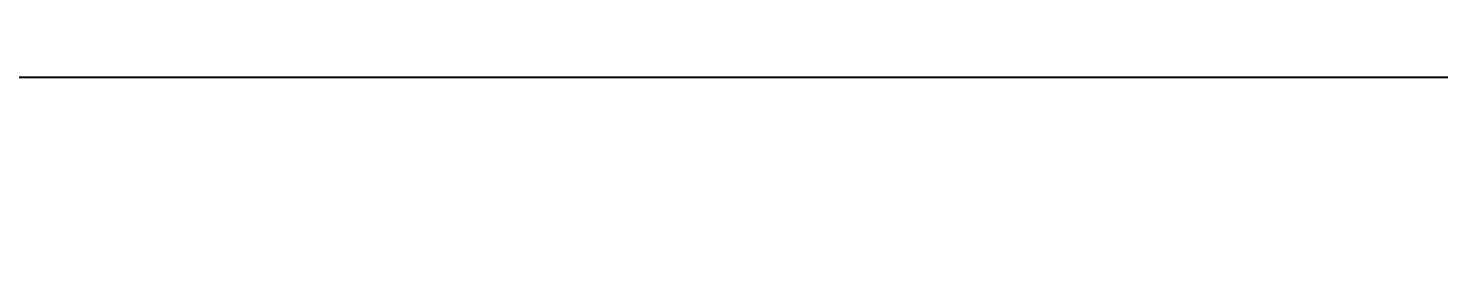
# Model space of a CAD drawing. Header units: millimetres. Extents: x 1014 to 4233, y -2058 to 1238.
# Drawn here: x 2723 to 3478, y 1037 to 1169 of the extents above; entities that cross this region are included whole.
import ezdxf

# ---------------------------------------------------------------- set-up
doc = ezdxf.new("R2010")
doc.units = ezdxf.units.MM
doc.layers.add('FORMAT', color=7, linetype='Continuous')
doc.styles.add('SLDTEXTSTYLE0', font='TXT', dxfattribs={"width": 0.75})
doc.dimstyles.new('SLDDIMSTYLE0', dxfattribs={"dimtxt": 20, "dimasz": 10, "dimexe": 0, "dimexo": 0.0625, "dimgap": 5, "dimtad": 2, "dimdec": 1, "dimrnd": 1e-09, "dimzin": 12, "dimdsep": 46, "dimtxsty": 'SLDTEXTSTYLE0', "dimsah": 1, "dimcen": 0.09, "dimadec": 0, "dimazin": 3, "dimtfac": 1, "dimtofl": 0, "dimtmove": 0, "dimatfit": 3, "dimfxl": 0, "dimfrac": 2, "dimtolj": 1, "dimtzin": 12, "dimarcsym": 0})

# ---------------------------------------------------------------- blocks, each defined once
blk = doc.blocks.new('_D_4')
at = {"layer": 'FORMAT'}
for p, q in [((1575.39, 1036.58), (1575.39, 1144.07)), ((1575.39, 1143.07), (3675.39, 1143.07)), ((3675.39, 1036.58), (3675.39, 1144.07))]:
    blk.add_line(p, q, dxfattribs=at)
for points in [[(1575.39, 1143.07), (1585.39, 1141.53), (1585.39, 1144.61)], [(3675.39, 1143.07), (3665.39, 1144.61), (3665.39, 1141.53)]]:
    blk.add_solid(points, dxfattribs=at)
at = {"layer": 'FORMAT', "insert": (2595.84, 1168.85), "char_height": 20, "attachment_point": 1, "style": 'SLDTEXTSTYLE0'}
blk.add_mtext('2100', dxfattribs=at)

msp = doc.modelspace()

# ---------------------------------------------------------------- dimensions: what is measured, and where the dimension line sits
at = {"layer": 'FORMAT'}
dim = msp.add_linear_dim(base=(3675.39, 1143.07), p1=(1575.39, 1036.57), p2=(3675.39, 1036.57), angle=0, dimstyle='SLDDIMSTYLE0', dxfattribs=at)
dim.commit()
dim.dimension.update_dxf_attribs({"geometry": '_D_4', "text_midpoint": (2625.39, 1143.07), "dimtype": 160})

doc.saveas('drawing.dxf')
